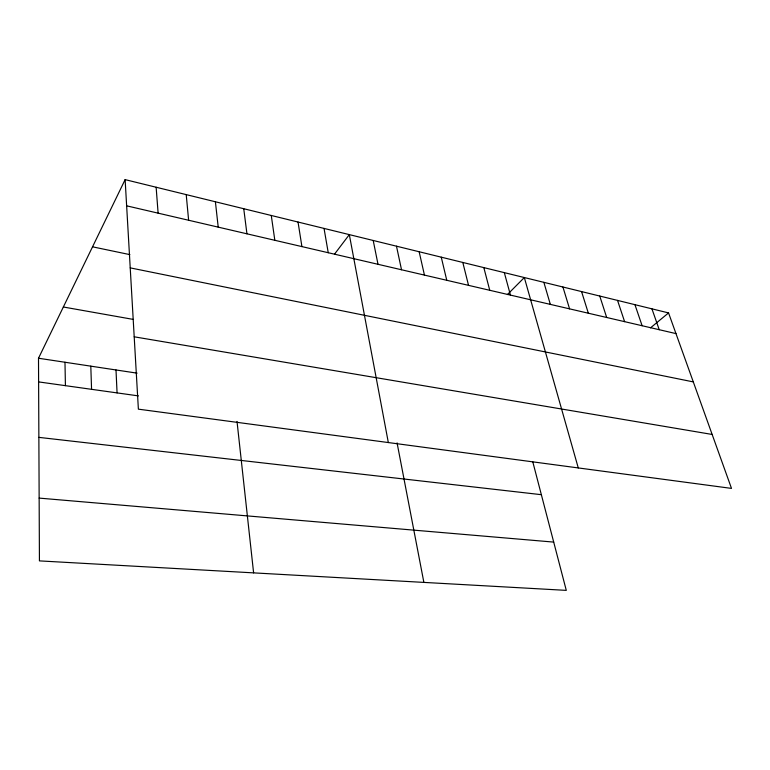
<?xml version="1.0" encoding="UTF-8"?>
<svg xmlns="http://www.w3.org/2000/svg" width="770" height="770" viewBox="0 0 770 770"><rect width="100%" height="100%" fill="white"/><g stroke="black" fill="none" stroke-linecap="round" stroke-linejoin="round"><path stroke-width="1.16" d="M532.792 461.846L566.287 590.369L39.434 560.887L38.5 358.243L125.125 179.631L668.553 312.918L731.5 488.401L138.379 409.159L125.125 179.631M334.613 254.033L349.32 234.619L388.33 442.558M507.401 294.564L524.332 277.547L578.27 467.929M650.525 327.847L668.553 312.918M39.145 498.103L553.707 542.099M38.866 437.37L541.349 494.687M38.606 381.901L138.398 395.886M38.5 358.243L137.079 373.152M134.201 336.808L712.154 434.453M63.352 306.999L133.2 319.396M130.217 267.873L693.298 381.901M92.535 246.823L129.889 254.629M126.636 205.831L675.973 333.603M651.93 308.837L659.236 329.714M634.932 304.67L642.122 325.729M617.54 300.406L624.605 321.658M599.753 296.046L606.683 317.49M581.562 291.58L588.347 313.226M562.928 287.008L569.569 308.857M543.861 282.33L550.338 304.381M504.321 272.638L510.443 295.103M483.82 267.604L489.749 290.29M462.799 262.454L468.535 285.352M441.258 257.17L446.773 280.29M419.159 251.752L424.443 275.102M396.483 246.188L401.526 269.769M373.209 240.481L378.003 264.293M397.07 442.885L423.875 582.399M324.035 228.411L328.241 252.724M298.029 222.039L301.917 246.602M271.271 215.475L274.832 240.298M243.744 208.718L246.939 233.81M215.398 201.769L218.218 227.131M237.016 421.431L253.609 572.87M186.215 194.608L188.621 220.249M156.137 187.235L158.11 213.146M116.001 369.966L117.069 392.892M90.802 366.154L91.563 389.322M64.978 362.247L65.421 385.655"/></g></svg>
